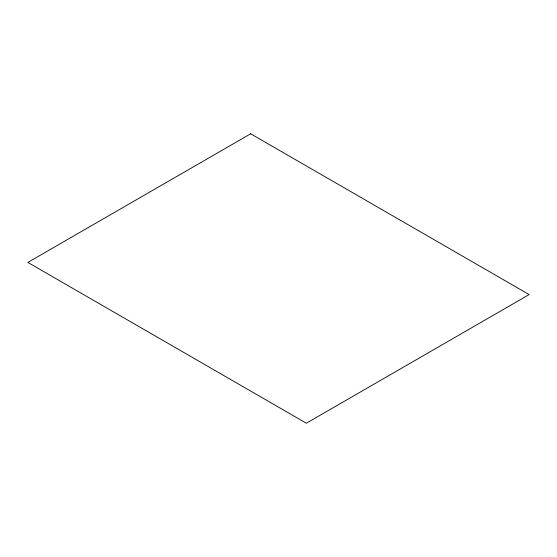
<?xml version="1.0" encoding="UTF-8"?>
<svg xmlns="http://www.w3.org/2000/svg" width="557" height="557" viewBox="0 0 557 557"><rect width="100%" height="100%" fill="white"/><g stroke="black" fill="none" stroke-linecap="round" stroke-linejoin="round"><path stroke-width="0.84" d="M250.65 133.791L27.85 262.424L306.35 423.209L529.15 294.576L250.65 133.791"/></g></svg>
